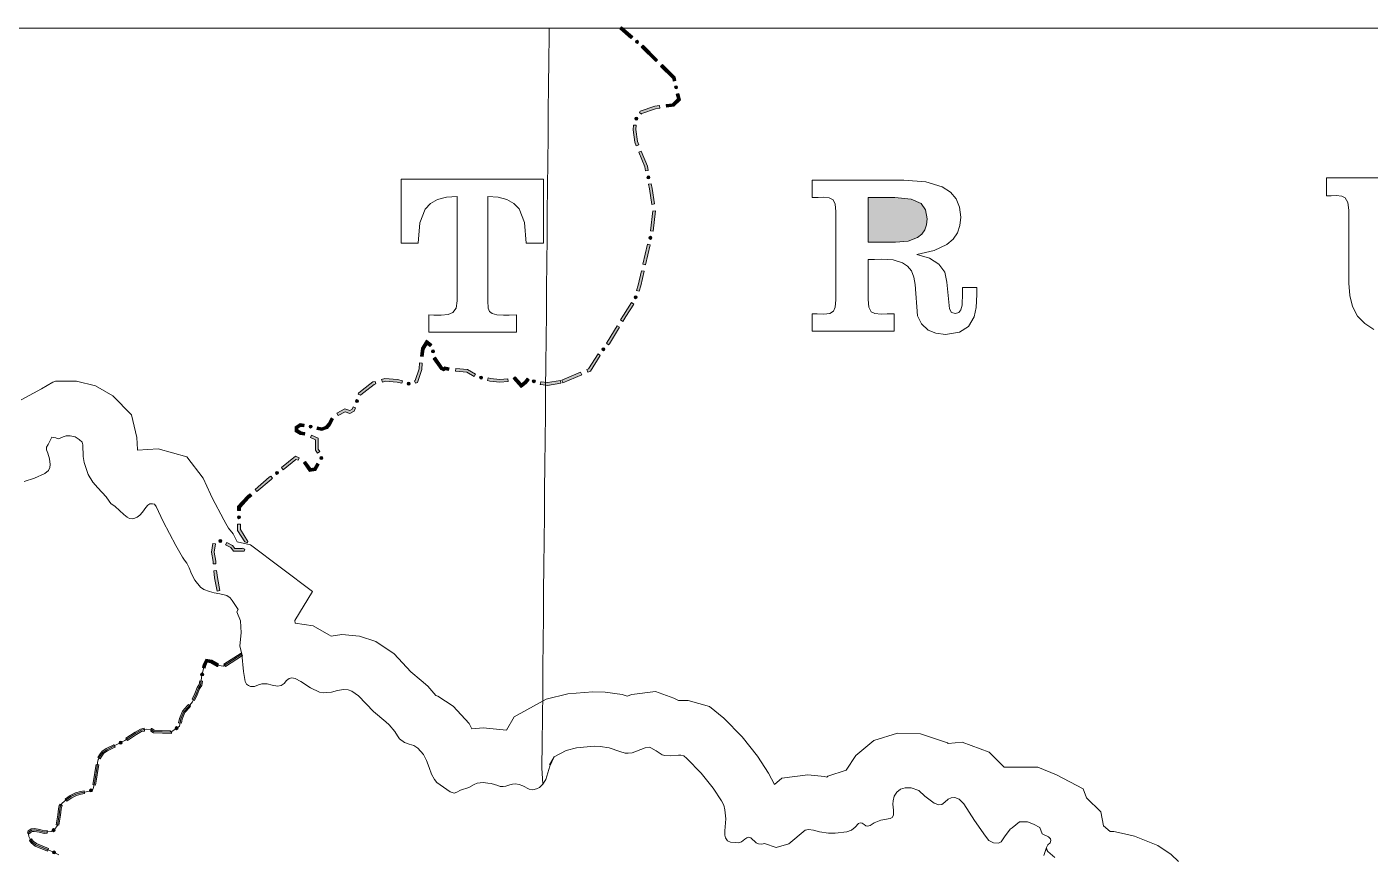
# Model space of a CAD drawing. Header units: metres. Extents: x -835890 to 1024355, y 79891 to 2211954.
# Drawn here: x -281451 to -84270, y 2090488 to 2211954 of the extents above; entities that cross this region are included whole.
import ezdxf

# ---------------------------------------------------------------- set-up
doc = ezdxf.new("R2010")
doc.units = ezdxf.units.M
doc.header["$LTSCALE"] = 2200
for name, color, linetype, lineweight in [('10', 7, 'Continuous', 13), ('12', 7, 'Continuous', 13), ('18', 7, 'Continuous', 13), ('20', 7, 'Continuous', 13), ('35', 7, 'Continuous', 13), ('36', 7, 'Continuous', 13), ('37', 7, 'Continuous', 13)]:
    doc.layers.add(name, color=color, linetype=linetype, lineweight=lineweight)

msp = doc.modelspace()

# ---------------------------------------------------------------- hatches: boundary and pattern name
at = {"layer": '20'}
msp.add_hatch(color=256, dxfattribs=at).paths.add_polyline_path([(-157947, 2180331), (-157947, 2186892), (-154038, 2186892), (-151644, 2186675), (-150163, 2186034), (-149521, 2185098), (-149304, 2183779), (-149395, 2182888), (-149656, 2182131), (-150091, 2181503), (-150702, 2181016), (-152084, 2180498), (-153956, 2180331)])
at = {"layer": '37'}
for points in [[(-192772, 2210252), (-194423, 2211649), (-194164, 2211954), (-192514, 2210558)], [(-192052, 2209905, 1), (-191708, 2209614, 1)], [(-189140, 2206847), (-191261, 2208968), (-190978, 2209251), (-188857, 2207130)], [(-186565, 2204004), (-186645, 2204352), (-188433, 2206140), (-188150, 2206423), (-186281, 2204554), (-186175, 2204094)], [(-186196, 2203294, 1), (-186094, 2202856, 1)], [(-187608, 2200539), (-186677, 2200666), (-185960, 2201384), (-186115, 2202055), (-185725, 2202145), (-185520, 2201258), (-186490, 2200288), (-187554, 2200143)], [(-191856, 2198655, 1), (-192132, 2198300, 1)], [(-191538, 2199389), (-191404, 2199562), (-189281, 2200311), (-188599, 2200404), (-188545, 2200008), (-189187, 2199920), (-191160, 2199224), (-191222, 2199144)], [(-192000, 2194505), (-192200, 2195005), (-192447, 2196858), (-192390, 2197541), (-191991, 2197508), (-192045, 2196868), (-191810, 2195107), (-191629, 2194654)], [(-190620, 2190793), (-190751, 2191383), (-191629, 2193577), (-191257, 2193726), (-190367, 2191501), (-190229, 2190880)], [(-190256, 2190080, 1), (-190159, 2189640, 1)], [(-189699, 2185896), (-190033, 2188153), (-190186, 2188840), (-189795, 2188927), (-189639, 2188225), (-189303, 2185955)], [(-189910, 2181982), (-189556, 2184934), (-189552, 2184907), (-189156, 2184966), (-189153, 2184939), (-189513, 2181934)], [(-189880, 2181201, 1), (-189980, 2180763, 1)], [(-191011, 2177126), (-190347, 2180051), (-189957, 2179963), (-190621, 2177037)], [(-191970, 2173266), (-191716, 2174027), (-191233, 2176151), (-190843, 2176062), (-191330, 2173919), (-191590, 2173139)], [(-194287, 2168919), (-193861, 2169621), (-192696, 2171466), (-192358, 2171253), (-193521, 2169411), (-193945, 2168711)], [(-192025, 2172467, 1), (-192167, 2172040, 1)], [(-196364, 2165530), (-196266, 2165654), (-194805, 2168063), (-194463, 2167856), (-195936, 2165426), (-196049, 2165282)], [(-223683, 2163620), (-223520, 2164767), (-222772, 2165964), (-222028, 2165326), (-222288, 2165023), (-222679, 2165358), (-223136, 2164627), (-223287, 2163563)], [(-221810, 2164079, 1), (-221848, 2164528, 1)], [(-221491, 2163457), (-220423, 2161962), (-220316, 2161909), (-220106, 2162014), (-219475, 2161908), (-219541, 2161514), (-220043, 2161598), (-220316, 2161462), (-220691, 2161649), (-221816, 2163225)], [(-199243, 2161624), (-199007, 2161724), (-197609, 2163939), (-197271, 2163725), (-198736, 2161405), (-199087, 2161256)], [(-196685, 2164797, 1), (-196963, 2164443, 1)], [(-224527, 2160003), (-224451, 2160032), (-223886, 2161726), (-223805, 2162617), (-223407, 2162581), (-223492, 2161644), (-224132, 2159724), (-224387, 2159629)], [(-218495, 2161804), (-216759, 2161639), (-215598, 2160962), (-215800, 2160616), (-216885, 2161249), (-218533, 2161406)], [(-202925, 2160062), (-200164, 2161234), (-200007, 2160866), (-202769, 2159694)], [(-232838, 2158013), (-232772, 2158195), (-232243, 2158592), (-230648, 2159819), (-230334, 2159908), (-230224, 2159524), (-230464, 2159455), (-232001, 2158273), (-232436, 2157947), (-232462, 2157877)], [(-229373, 2160183), (-228891, 2160321), (-227029, 2160197), (-226313, 2160006), (-226416, 2159619), (-227095, 2159800), (-228848, 2159917), (-229263, 2159799)], [(-225181, 2159497, 1), (-225615, 2159613, 1)], [(-214550, 2160394, 1), (-214987, 2160504, 1)], [(-213750, 2160400), (-213416, 2160317), (-212003, 2160199), (-210835, 2160297), (-210802, 2159898), (-212003, 2159798), (-213482, 2159921), (-213847, 2160012)], [(-209783, 2160588), (-208848, 2159550), (-208411, 2159900), (-208023, 2160385), (-207710, 2160135), (-208126, 2159615), (-208893, 2159002), (-210080, 2160320)], [(-206834, 2159816, 1), (-207225, 2160039, 1)], [(-206021, 2159854), (-205943, 2159834), (-205020, 2159719), (-203139, 2160032), (-203073, 2159638), (-205012, 2159315), (-206016, 2159440), (-206118, 2159466)], [(-232915, 2157217, 1), (-233068, 2156794, 1)], [(-235946, 2155222), (-234794, 2155880), (-234065, 2155636), (-233721, 2155808), (-233563, 2156165), (-233197, 2156003), (-233414, 2155515), (-234034, 2155205), (-234751, 2155443), (-235747, 2154874)], [(-240708, 2151991), (-241348, 2152097), (-242080, 2152536), (-242080, 2153245), (-241319, 2153702), (-240751, 2153614), (-240812, 2153219), (-241237, 2153284), (-241680, 2153018), (-241680, 2152763), (-241208, 2152479), (-240642, 2152385)], [(-239571, 2153230, 1), (-240016, 2153299, 1)], [(-238773, 2153241), (-238155, 2153098), (-237545, 2153302), (-237230, 2153723), (-236777, 2154538), (-236427, 2154343), (-236893, 2153504), (-237300, 2152962), (-238136, 2152683), (-238863, 2152851)], [(-238770, 2149371), (-239068, 2149818), (-239068, 2150722), (-239068, 2151313), (-239827, 2151638), (-239669, 2152006), (-238668, 2151577), (-238668, 2150722), (-238668, 2149939), (-238437, 2149593)], [(-244088, 2147248), (-242035, 2148903), (-241481, 2148681), (-241629, 2148310), (-241966, 2148445), (-243837, 2146937)], [(-240527, 2148159), (-239788, 2147119), (-239282, 2147204), (-238900, 2147874), (-238553, 2147676), (-239029, 2146840), (-239969, 2146684), (-240853, 2147927)], [(-238120, 2148839, 1), (-238343, 2148448, 1)], [(-247937, 2144049), (-245863, 2145816), (-245645, 2145992), (-245393, 2145681), (-245608, 2145508), (-247678, 2143745)], [(-244565, 2146606, 1), (-244916, 2146323, 1)], [(-250513, 2140958), (-250513, 2141524), (-249127, 2143036), (-248698, 2143401), (-248439, 2143096), (-248849, 2142747), (-250113, 2141368), (-250113, 2140958)], [(-250313, 2140183, 1), (-250313, 2139733, 1)], [(-249456, 2136358), (-249453, 2136364), (-250513, 2138014), (-250513, 2138958), (-250113, 2138958), (-250113, 2138131), (-249005, 2136407), (-249084, 2136210)], [(-254088, 2133094), (-254126, 2133467), (-254372, 2134820), (-254138, 2136106), (-253744, 2136034), (-253965, 2134820), (-253729, 2133522), (-253690, 2133134)], [(-252852, 2136548, 1), (-253273, 2136390, 1)], [(-252082, 2136259), (-251264, 2135818), (-250936, 2135381), (-249846, 2135381), (-249827, 2135430), (-249455, 2135281), (-249576, 2134981), (-251136, 2134981), (-251531, 2135508), (-252271, 2135906)], [(-253522, 2129121), (-253885, 2131057), (-253989, 2132099), (-253591, 2132139), (-253488, 2131114), (-253129, 2129194)], [(-249784, 2119663), (-252313, 2118049), (-252528, 2118387), (-250000, 2120001)], [(-253402, 2118019), (-253524, 2118045), (-254438, 2118587), (-254960, 2118679), (-255179, 2118208), (-255278, 2117809), (-255666, 2117905), (-255557, 2118342), (-255193, 2119126), (-254297, 2118968), (-253377, 2118422), (-253320, 2118410)], [(-255675, 2115870), (-255770, 2115235), (-256087, 2114746), (-256436, 2113893), (-256832, 2113069), (-257192, 2113242), (-256801, 2114056), (-256443, 2114931), (-256153, 2115380), (-256071, 2115929)], [(-255768, 2116668, 1), (-255660, 2117105, 1)], [(-257423, 2112212), (-257592, 2112007), (-258240, 2111276), (-258677, 2110282), (-258775, 2109722), (-259169, 2109791), (-259062, 2110399), (-258581, 2111494), (-257896, 2112267), (-257732, 2112466)], [(-264165, 2108568), (-264615, 2108478), (-265354, 2108056), (-266703, 2107171), (-266922, 2107506), (-265563, 2108397), (-264757, 2108858), (-264244, 2108960)], [(-260180, 2108244), (-260248, 2108196), (-262872, 2108305), (-263266, 2108558), (-263241, 2108555), (-263192, 2108952), (-263126, 2108943), (-262747, 2108700), (-260367, 2108601), (-260410, 2108571)], [(-259660, 2108853, 1), (-259292, 2109111, 1)], [(-268485, 2106220), (-268526, 2106198), (-269592, 2105652), (-270134, 2105290), (-270464, 2104858), (-270684, 2104472), (-271032, 2104671), (-270798, 2105079), (-270411, 2105586), (-269795, 2105997), (-268709, 2106554), (-268667, 2106576)], [(-267887, 2106752, 1), (-267486, 2106957, 1)], [(-270904, 2103594), (-270930, 2103341), (-271290, 2101179), (-271397, 2100617), (-271790, 2100692), (-271684, 2101249), (-271326, 2103394), (-271302, 2103633)], [(-272243, 2099724, 1), (-271855, 2099953, 1)], [(-272975, 2099381), (-273502, 2099306), (-274188, 2099121), (-274873, 2098778), (-275545, 2098294), (-275588, 2098259), (-275840, 2098570), (-275788, 2098612), (-275081, 2099122), (-274331, 2099497), (-273582, 2099698), (-273032, 2099777)], [(-276254, 2097610), (-276332, 2097493), (-276407, 2097070), (-276517, 2096217), (-276735, 2094753), (-277131, 2094812), (-276913, 2096272), (-276802, 2097130), (-276711, 2097645), (-276587, 2097832)], [(-278460, 2093554), (-278898, 2093531), (-279639, 2093702), (-280355, 2093834), (-280688, 2093812), (-280947, 2093633), (-281003, 2093464), (-281382, 2093591), (-281284, 2093886), (-280825, 2094204), (-280331, 2094237), (-279557, 2094093), (-278863, 2093933), (-278481, 2093953)], [(-277721, 2093896, 1), (-277333, 2094125, 1)], [(-280757, 2092720), (-280530, 2092411), (-280022, 2092030), (-278293, 2091314), (-278446, 2090945), (-280222, 2091680), (-280818, 2092127), (-281079, 2092484)], [(-277248, 2090637, 1), (-277653, 2090833, 1)]]:
    msp.add_hatch(color=256, dxfattribs=at).paths.add_polyline_path(points)

# ---------------------------------------------------------------- linework, layer by layer
at = {"layer": '10'}
for points in [[(-281823, 2145198), (-280351, 2145669), (-278820, 2146353), (-278254, 2146824), (-278066, 2147249), (-278042, 2147696), (-278113, 2148545), (-278372, 2149346), (-278561, 2149865), (-278561, 2150266), (-278302, 2150619), (-277807, 2151718), (-277193, 2151630), (-276842, 2151484), (-276666, 2151513), (-276139, 2151747), (-275700, 2151922), (-275115, 2151922), (-274384, 2151747), (-273754, 2151382), (-273345, 2150972), (-273257, 2150592), (-273199, 2148867), (-273023, 2147990), (-272438, 2146207), (-271779, 2145111), (-271048, 2144263), (-269819, 2142947), (-269351, 2142304), (-269137, 2141953), (-268467, 2141544), (-267218, 2140342), (-266723, 2139941), (-266370, 2139776), (-265993, 2139729), (-265593, 2139800), (-265239, 2139965), (-264862, 2140271), (-264485, 2140719), (-263991, 2141402), (-263708, 2141732), (-263378, 2141921), (-263025, 2141945), (-262695, 2141850), (-262460, 2141544), (-261788, 2140082)], [(-261788, 2140082), (-261458, 2139328), (-259586, 2135792), (-259209, 2135109), (-258620, 2134095), (-258314, 2133647), (-257984, 2133223), (-257630, 2132516), (-257289, 2131667), (-256794, 2130724), (-255946, 2129663), (-255475, 2129357), (-254650, 2129027), (-253944, 2128862), (-253119, 2128697), (-252083, 2128461), (-251612, 2128107), (-251294, 2127730), (-250446, 2126410), (-250653, 2126064), (-250100, 2124722), (-250003, 2122973), (-250171, 2121086), (-249892, 2119832), (-252659, 2118066), (-253451, 2118234), (-254368, 2118777), (-255076, 2118903), (-255368, 2118275), (-255743, 2116770), (-255962, 2115307), (-256265, 2114839), (-256619, 2113974), (-257160, 2112847), (-257744, 2112137), (-258411, 2111385), (-258869, 2110341), (-259057, 2109276), (-260308, 2108399), (-262810, 2108502), (-263196, 2108751), (-263858, 2108833), (-264686, 2108668), (-265458, 2108226), (-267059, 2107177), (-268617, 2106376), (-269693, 2105824), (-270273, 2105438), (-270631, 2104968), (-270962, 2104389), (-271073, 2103919), (-271128, 2103367), (-271487, 2101214), (-271666, 2100275), (-271776, 2099999), (-272245, 2099723), (-272770, 2099612), (-273542, 2099502), (-274259, 2099309), (-274977, 2098950), (-275666, 2098453), (-276246, 2097984), (-276522, 2097569), (-276604, 2097100), (-276715, 2096244), (-276949, 2094671), (-277391, 2094091), (-277860, 2093815), (-278356, 2093760), (-278881, 2093732), (-279598, 2093898), (-280343, 2094036), (-280757, 2094008), (-281115, 2093760), (-281226, 2093428), (-281170, 2093069), (-280977, 2092683), (-280674, 2092269), (-280122, 2091855), (-277653, 2090833), (-276742, 2090391)]]:
    msp.add_lwpolyline(points, dxfattribs=at)
at = {"layer": '12'}
for points in [[(-255962, 2115307), (-255743, 2116770), (-255368, 2118275), (-255076, 2118903), (-254368, 2118777), (-253451, 2118234), (-252659, 2118066), (-249892, 2119832), (-249669, 2117310), (-249410, 2115849), (-249221, 2115425), (-248939, 2115236), (-248633, 2115095), (-248044, 2115118), (-247455, 2115330), (-246960, 2115495), (-246607, 2115495), (-246160, 2115472), (-245429, 2115283), (-244652, 2115142), (-244099, 2115260), (-243698, 2115542), (-243345, 2115967), (-242945, 2116273), (-242544, 2116367), (-242073, 2116297), (-241249, 2115825), (-239836, 2114930), (-238505, 2114270), (-237940, 2114176), (-237516, 2114199), (-236739, 2114293), (-235844, 2114529), (-234972, 2114670), (-234289, 2114600), (-233771, 2114435), (-232770, 2113751), (-230580, 2111442), (-228778, 2109910), (-228284, 2109485), (-227459, 2108519), (-227059, 2107859), (-226729, 2107411), (-225999, 2106869), (-225316, 2106657), (-224633, 2106422), (-224080, 2106064), (-223208, 2105098), (-222784, 2104251), (-222384, 2103214), (-222031, 2102225), (-221607, 2101471), (-221277, 2101000), (-219314, 2099657), (-218717, 2099458), (-218319, 2099591), (-217812, 2099904), (-216556, 2100293), (-215802, 2100717), (-215355, 2100906), (-214472, 2100996), (-213789, 2100925), (-213318, 2100855), (-212329, 2100548), (-211952, 2100407), (-211552, 2100407), (-211151, 2100478), (-210563, 2100643), (-210162, 2100784), (-209739, 2100807), (-209197, 2100713), (-208632, 2100525), (-207714, 2100007), (-207172, 2099913), (-206630, 2100054), (-206183, 2100289), (-205724, 2100786), (-205276, 2101447), (-204672, 2103419), (-204516, 2103927), (-204150, 2104579), (-204052, 2104753), (-202302, 2105729), (-200753, 2106099), (-198169, 2106329), (-197287, 2106296), (-195973, 2106113), (-194384, 2105556), (-193618, 2105323), (-193186, 2105290), (-192587, 2105373), (-190674, 2106121), (-190066, 2106196), (-189833, 2106113), (-189051, 2105664), (-188186, 2105082), (-187804, 2104949), (-186938, 2104899), (-185790, 2105032), (-185433, 2105040), (-185033, 2104924)], [(-276742, 2090391), (-277653, 2090833), (-280122, 2091855), (-280674, 2092269), (-280977, 2092683), (-281170, 2093069), (-281226, 2093428), (-281115, 2093760), (-280757, 2094008), (-280343, 2094036), (-279598, 2093898), (-278881, 2093732), (-278356, 2093760), (-277860, 2093815), (-277391, 2094091), (-276949, 2094671), (-276715, 2096244), (-276604, 2097100), (-276522, 2097569), (-276246, 2097984), (-275666, 2098453), (-274977, 2098950), (-274259, 2099309), (-273542, 2099502), (-272770, 2099612), (-272245, 2099723), (-271776, 2099999), (-271666, 2100275), (-271487, 2101214), (-271128, 2103367), (-271073, 2103919), (-270962, 2104389), (-270631, 2104968), (-270273, 2105438), (-269693, 2105824), (-268617, 2106376), (-267059, 2107177), (-265458, 2108226), (-264686, 2108668), (-263858, 2108833), (-263196, 2108751), (-262810, 2108502), (-260308, 2108399), (-259057, 2109276), (-258869, 2110341), (-258411, 2111385), (-257744, 2112137), (-257160, 2112847), (-256619, 2113974), (-256265, 2114839), (-255962, 2115307)], [(-185033, 2104924), (-184568, 2104541), (-182455, 2102396), (-180699, 2100192), (-179493, 2098304), (-179160, 2097688), (-178986, 2096998), (-178853, 2095667), (-178994, 2093929), (-178994, 2093297), (-178886, 2092873), (-178603, 2092457), (-178171, 2092241), (-177472, 2092174), (-176956, 2092158), (-176557, 2092274), (-176058, 2092690), (-175758, 2092890), (-175475, 2092973), (-175159, 2092873), (-174377, 2092125), (-174069, 2091983), (-173570, 2091967), (-173154, 2092066), (-171439, 2091441), (-169592, 2091990), (-167223, 2094021), (-166724, 2094087), (-165959, 2094004), (-165110, 2093755), (-163788, 2093563), (-162806, 2093580), (-161076, 2093763), (-160402, 2094021), (-159853, 2094470), (-159370, 2095002), (-159121, 2095085), (-158821, 2095019), (-158555, 2094819), (-158289, 2094636), (-158056, 2094603), (-157657, 2094703), (-157091, 2095069), (-156084, 2095460), (-154720, 2095709), (-154421, 2095859), (-154254, 2096191), (-154238, 2096940), (-154321, 2097821), (-154279, 2098295), (-154129, 2098977), (-153730, 2099576), (-153214, 2100009), (-152541, 2100217), (-151659, 2100200), (-150511, 2099817), (-149646, 2099002), (-148248, 2097971), (-147591, 2097730), (-147158, 2097780), (-146709, 2098129), (-146227, 2098545), (-145777, 2098745), (-145212, 2098794), (-144613, 2098578), (-143914, 2097863), (-142342, 2095410), (-140736, 2093106), (-140246, 2092515), (-139547, 2092133), (-138815, 2092083), (-138415, 2092299), (-137966, 2093014), (-137101, 2094162), (-136818, 2094328), (-135762, 2095236), (-134586, 2095236), (-133681, 2094873), (-132773, 2094389), (-132418, 2093488), (-131494, 2093031), (-131195, 2092732), (-131145, 2092482), (-131228, 2092149), (-131561, 2091850), (-131760, 2091484), (-132188, 2090270)]]:
    msp.add_lwpolyline(points, dxfattribs=at)
at = {"layer": '18'}
for points in [[(-409649, 2211776), (-276118, 2211776), (-204793, 2211776), (-204802, 2210779), (-204803, 2210700), (-204839, 2206987), (-204875, 2203274), (-204911, 2199561), (-204946, 2195849), (-204982, 2192137), (-205018, 2188425), (-205054, 2184714), (-205089, 2181003), (-205125, 2177292), (-205161, 2173582), (-205197, 2169871), (-205232, 2166162), (-205268, 2162452), (-205304, 2158743), (-205340, 2155034), (-205375, 2151325), (-205411, 2147617), (-205447, 2143909), (-205482, 2140201), (-205518, 2136493), (-205554, 2132786), (-205590, 2129079), (-205625, 2125373), (-205661, 2121667), (-205697, 2117961), (-205732, 2114255), (-205768, 2110549), (-205804, 2106844), (-205839, 2103139), (-205724, 2100786), (-206183, 2100289), (-206630, 2100054), (-207172, 2099913), (-207714, 2100007), (-208632, 2100525), (-209197, 2100713), (-209739, 2100807), (-210162, 2100784), (-210563, 2100643), (-211151, 2100478), (-211552, 2100407), (-211952, 2100407), (-212329, 2100548), (-213318, 2100855), (-213789, 2100925), (-214472, 2100996), (-215355, 2100906), (-215802, 2100717), (-216556, 2100293), (-217812, 2099904), (-218319, 2099591), (-218717, 2099458), (-219314, 2099657), (-221277, 2101000), (-221607, 2101471), (-222031, 2102225), (-222384, 2103214), (-222784, 2104251), (-223208, 2105098), (-224080, 2106064), (-224633, 2106422), (-225316, 2106657), (-225999, 2106869), (-226729, 2107411), (-227059, 2107859), (-227459, 2108519), (-228284, 2109485), (-228778, 2109910), (-230580, 2111442), (-232770, 2113751), (-233771, 2114435), (-234289, 2114600), (-234972, 2114670)], [(-171439, 2091441), (-173154, 2092066), (-173570, 2091967), (-174069, 2091983), (-174377, 2092125), (-175159, 2092873), (-175475, 2092973), (-175758, 2092890), (-176058, 2092690), (-176557, 2092274), (-176956, 2092158), (-177472, 2092174), (-178171, 2092241), (-178603, 2092457), (-178886, 2092873), (-178994, 2093297), (-178994, 2093929), (-178853, 2095667), (-178986, 2096998), (-179160, 2097688), (-179493, 2098304), (-180699, 2100192), (-182455, 2102396), (-184568, 2104541), (-185033, 2104924), (-185433, 2105040), (-185790, 2105032), (-186938, 2104899), (-187804, 2104949), (-188186, 2105082), (-189051, 2105664), (-189833, 2106113), (-190066, 2106196), (-190674, 2106121), (-192587, 2105373), (-193186, 2105290), (-193618, 2105323), (-194384, 2105556), (-195973, 2106113), (-197287, 2106296), (-198169, 2106329), (-200753, 2106099), (-202302, 2105729), (-204052, 2104753), (-204150, 2104579), (-204516, 2103927), (-204672, 2103419), (-205276, 2101447), (-205724, 2100786), (-205839, 2103139), (-205804, 2106844), (-205768, 2110549), (-205732, 2114255), (-205697, 2117961), (-205661, 2121667), (-205625, 2125373), (-205590, 2129079), (-205554, 2132786), (-205518, 2136493), (-205482, 2140201), (-205447, 2143909), (-205411, 2147617), (-205375, 2151325), (-205340, 2155034), (-205304, 2158743), (-205268, 2162452), (-205232, 2166162), (-205197, 2169871), (-205161, 2173582), (-205125, 2177292), (-205089, 2181003), (-205054, 2184714), (-205018, 2188425), (-204982, 2192137), (-204946, 2195849), (-204911, 2199561), (-204875, 2203274), (-204839, 2206987), (-204803, 2210700), (-204802, 2210779), (-204793, 2211776), (0, 2211776)], [(-234972, 2114670), (-235844, 2114529), (-236739, 2114293), (-237516, 2114199), (-237940, 2114176), (-238505, 2114270), (-239836, 2114930), (-241249, 2115825), (-242073, 2116297), (-242544, 2116367), (-242945, 2116273), (-243345, 2115967), (-243698, 2115542), (-244099, 2115260), (-244652, 2115142), (-245429, 2115283), (-246160, 2115472), (-246607, 2115495), (-246960, 2115495), (-247455, 2115330), (-248044, 2115118), (-248633, 2115095), (-248939, 2115236), (-249221, 2115425), (-249410, 2115849), (-249669, 2117310), (-249892, 2119832), (-250171, 2121086), (-250003, 2122973), (-250100, 2124722), (-250653, 2126064), (-250446, 2126410), (-251294, 2127730), (-251612, 2128107), (-252083, 2128461), (-253119, 2128697), (-253944, 2128862), (-254650, 2129027), (-255475, 2129357), (-255946, 2129663), (-256794, 2130724), (-257289, 2131667), (-257630, 2132516), (-257984, 2133223), (-258314, 2133647), (-258620, 2134095), (-259209, 2135109), (-259586, 2135792), (-261458, 2139328), (-261788, 2140082), (-262460, 2141544), (-262695, 2141850), (-263025, 2141945), (-263378, 2141921), (-263708, 2141732), (-263991, 2141402), (-264485, 2140719), (-264862, 2140271), (-265239, 2139965), (-265593, 2139800), (-265993, 2139729), (-266370, 2139776), (-266723, 2139941), (-267218, 2140342), (-268467, 2141544), (-269137, 2141953), (-269351, 2142304), (-269819, 2142947), (-271048, 2144263), (-271779, 2145111), (-272438, 2146207), (-273023, 2147990), (-273199, 2148867), (-273257, 2150592), (-273345, 2150972), (-273754, 2151382), (-274384, 2151747), (-275115, 2151922), (-275700, 2151922), (-276139, 2151747), (-276666, 2151513), (-276842, 2151484), (-277193, 2151630), (-277807, 2151718), (-278302, 2150619), (-278561, 2150266), (-278561, 2149865), (-278372, 2149346), (-278113, 2148545), (-278042, 2147696), (-278066, 2147249), (-278254, 2146824), (-278820, 2146353), (-280351, 2145669), (-281823, 2145198)], [(-132188, 2090270), (-131760, 2091484), (-131561, 2091850), (-131228, 2092149), (-131145, 2092482), (-131195, 2092732), (-131494, 2093031), (-132418, 2093488), (-132773, 2094389), (-133681, 2094873), (-134586, 2095236), (-135762, 2095236), (-136818, 2094328), (-137101, 2094162), (-137966, 2093014), (-138415, 2092299), (-138815, 2092083), (-139547, 2092133), (-140246, 2092515), (-140736, 2093106), (-142342, 2095410), (-143914, 2097863), (-144613, 2098578), (-145212, 2098794), (-145777, 2098745), (-146227, 2098545), (-146709, 2098129), (-147158, 2097780), (-147591, 2097730), (-148248, 2097971), (-149646, 2099002), (-150511, 2099817), (-151659, 2100200), (-152541, 2100217), (-153214, 2100009), (-153730, 2099576), (-154129, 2098977), (-154279, 2098295), (-154321, 2097821), (-154238, 2096940), (-154254, 2096191), (-154421, 2095859), (-154720, 2095709), (-156084, 2095460), (-157091, 2095069), (-157657, 2094703), (-158056, 2094603), (-158289, 2094636), (-158555, 2094819), (-158821, 2095019), (-159121, 2095085), (-159370, 2095002), (-159853, 2094470), (-160402, 2094021), (-161076, 2093763), (-162806, 2093580), (-163788, 2093563), (-165110, 2093755), (-165959, 2094004), (-166724, 2094087), (-167223, 2094021), (-169592, 2091990), (-171439, 2091441)]]:
    msp.add_lwpolyline(points, dxfattribs=at)
at = {"layer": '20'}
for points in [[(-218276, 2187061), (-218276, 2171740), (-218435, 2170670), (-218917, 2170004), (-219608, 2169709), (-220626, 2169613), (-221730, 2169638), (-222459, 2169676), (-222459, 2167133), (-209561, 2167133), (-209561, 2169676), (-210657, 2169638), (-211477, 2169613), (-212451, 2169676), (-213128, 2169849), (-213533, 2170172), (-213726, 2170675), (-213808, 2171740), (-213808, 2187061), (-212264, 2186945), (-210971, 2186599), (-209944, 2186023), (-209176, 2185228), (-208400, 2183210), (-208138, 2180185), (-205600, 2180185), (-205600, 2189599), (-226519, 2189599), (-226519, 2180185), (-224017, 2180185), (-223759, 2183191), (-222977, 2185203), (-222209, 2186009), (-221166, 2186593), (-219858, 2186940)], [(-157947, 2171900), (-157947, 2177787), (-157025, 2177787), (-156031, 2177826), (-154308, 2177735), (-152904, 2177325), (-152169, 2176827), (-151611, 2176127), (-151244, 2175216), (-151055, 2174115), (-150727, 2169541), (-150130, 2168330), (-149150, 2167438), (-148002, 2166962), (-146620, 2166802), (-144561, 2167146), (-143218, 2167977), (-142384, 2169381), (-142095, 2170766), (-141999, 2172662), (-141999, 2173672), (-144088, 2173672), (-144088, 2172871), (-144179, 2171110), (-144363, 2170430), (-144658, 2170014), (-145126, 2169868), (-145715, 2170033), (-146023, 2170534), (-146384, 2174468), (-146722, 2175954), (-147567, 2177132), (-148938, 2177999), (-150823, 2178550), (-148252, 2179133), (-146384, 2180011), (-145497, 2180774), (-144864, 2181701), (-144484, 2182786), (-144358, 2184035), (-144531, 2185483), (-145038, 2186705), (-145888, 2187699), (-147069, 2188470), (-149483, 2189185), (-152734, 2189430), (-166193, 2189430), (-166193, 2186892), (-165271, 2186917), (-164503, 2186950), (-163658, 2186854), (-163100, 2186573), (-162791, 2185937), (-162684, 2184856), (-162684, 2171872), (-162780, 2170810), (-163067, 2170188), (-163606, 2169879), (-164440, 2169777), (-165425, 2169802), (-166193, 2169841), (-166193, 2167297), (-154129, 2167297), (-154129, 2169841), (-155172, 2169802), (-156064, 2169777), (-156961, 2169868), (-157498, 2170135), (-157839, 2170796)], [(-157947, 2180331), (-157947, 2186892), (-154038, 2186892), (-151644, 2186675), (-150163, 2186034), (-149521, 2185098), (-149304, 2183779), (-149395, 2182888), (-149656, 2182131), (-150091, 2181503), (-150702, 2181016), (-152084, 2180498), (-153956, 2180331)]]:
    msp.add_lwpolyline(points, close=True, dxfattribs=at)
msp.add_lwpolyline([(-78881, 2189765), (-90689, 2189765), (-90689, 2187145), (-89979, 2187145), (-89274, 2187170), (-88435, 2187087), (-87915, 2186842), (-87543, 2186171), (-87416, 2185056), (-87416, 2174340), (-87273, 2172502), (-86852, 2170880), (-86139, 2169490), (-85052, 2168384), (-83736, 2167506)], dxfattribs=at)
at = {"layer": '35'}
for points in [[(-279313, 2158808), (-277617, 2159772), (-277240, 2159922), (-274169, 2159922), (-271379, 2159253), (-268836, 2157777), (-266067, 2155009), (-265288, 2151638), (-265229, 2149897), (-265203, 2149817)], [(-282270, 2157190), (-279313, 2158808)], [(-277807, 2151718), (-278302, 2150619), (-278561, 2150266), (-278561, 2149865), (-278372, 2149346), (-278113, 2148545), (-278042, 2147696), (-278066, 2147249), (-278254, 2146824), (-278820, 2146353), (-280351, 2145669), (-281823, 2145198)], [(-269137, 2141953), (-269351, 2142304), (-269819, 2142947), (-271048, 2144263), (-271779, 2145111), (-272438, 2146207), (-273023, 2147990), (-273199, 2148867), (-273257, 2150592), (-273345, 2150972), (-273754, 2151382), (-274384, 2151747), (-275115, 2151922), (-275700, 2151922), (-276139, 2151747), (-276666, 2151513), (-276842, 2151484), (-277193, 2151630), (-277807, 2151718)], [(-265203, 2149817), (-262166, 2150020), (-257960, 2148817), (-255567, 2145704), (-254488, 2143355), (-254248, 2142807), (-252547, 2139596), (-252246, 2139050), (-251850, 2138368), (-251847, 2138364), (-251181, 2137507), (-250591, 2136326), (-248645, 2135883), (-239540, 2129050), (-242092, 2124789), (-242069, 2124386)], [(-249892, 2119832), (-250171, 2121086), (-250003, 2122973), (-250100, 2124722), (-250653, 2126064), (-250446, 2126410), (-251294, 2127730), (-251612, 2128107), (-252083, 2128461), (-253119, 2128697), (-253944, 2128862), (-254650, 2129027), (-255475, 2129357), (-255946, 2129663), (-256794, 2130724), (-257289, 2131667), (-257630, 2132516), (-257984, 2133223), (-258314, 2133647), (-258620, 2134095), (-259209, 2135109), (-259586, 2135792), (-261458, 2139328), (-261788, 2140082), (-262460, 2141544), (-262695, 2141850), (-263025, 2141945), (-263378, 2141921), (-263708, 2141732), (-263991, 2141402), (-264485, 2140719), (-264862, 2140271), (-265239, 2139965), (-265593, 2139800), (-265993, 2139729), (-266370, 2139776), (-266723, 2139941), (-267218, 2140342), (-268467, 2141544), (-269137, 2141953)], [(-242069, 2124386), (-239403, 2123985), (-237120, 2122680), (-236802, 2122478), (-235205, 2122737), (-232647, 2122472), (-230228, 2121702), (-227553, 2119876), (-225071, 2117258), (-223583, 2115993), (-222602, 2115152), (-221431, 2113780), (-221106, 2113668), (-218849, 2112209), (-216540, 2109650), (-216148, 2108866), (-214466, 2109038), (-211021, 2108682)], [(-204672, 2103419), (-205276, 2101447), (-205724, 2100786), (-206183, 2100289), (-206630, 2100054), (-207172, 2099913), (-207714, 2100007), (-208632, 2100525), (-209197, 2100713), (-209739, 2100807), (-210162, 2100784), (-210563, 2100643), (-211151, 2100478), (-211552, 2100407), (-211952, 2100407), (-212329, 2100548), (-213318, 2100855), (-213789, 2100925), (-214472, 2100996), (-215355, 2100906), (-215802, 2100717), (-216556, 2100293), (-217812, 2099904), (-218319, 2099591), (-218717, 2099458), (-219314, 2099657), (-221277, 2101000), (-221607, 2101471), (-222031, 2102225), (-222384, 2103214), (-222784, 2104251), (-223208, 2105098), (-224080, 2106064), (-224633, 2106422), (-225316, 2106657), (-225999, 2106869), (-226729, 2107411), (-227059, 2107859), (-227459, 2108519), (-228284, 2109485), (-228778, 2109910), (-230580, 2111442), (-232770, 2113751), (-233771, 2114435), (-234289, 2114600), (-234972, 2114670), (-235844, 2114529), (-236739, 2114293), (-237516, 2114199), (-237940, 2114176), (-238505, 2114270), (-239836, 2114930), (-241249, 2115825), (-242073, 2116297), (-242544, 2116367), (-242945, 2116273), (-243345, 2115967), (-243698, 2115542), (-244099, 2115260), (-244652, 2115142), (-245429, 2115283), (-246160, 2115472), (-246607, 2115495), (-246960, 2115495), (-247455, 2115330), (-248044, 2115118), (-248633, 2115095), (-248939, 2115236), (-249221, 2115425), (-249410, 2115849), (-249669, 2117310), (-249892, 2119832)], [(-211021, 2108682), (-209922, 2110639), (-205235, 2113253), (-202045, 2114016), (-198374, 2114343), (-196583, 2114275), (-194079, 2113927), (-193342, 2113668), (-192651, 2113938), (-189162, 2114368), (-186470, 2113407), (-185820, 2113033), (-184381, 2113067), (-181222, 2112146), (-179164, 2110456), (-176459, 2107709), (-174182, 2104850), (-172595, 2102365), (-171704, 2100717), (-170630, 2101637), (-166822, 2102145), (-164386, 2101880), (-164028, 2101775), (-163889, 2101929), (-161174, 2102834), (-159750, 2104969), (-157117, 2107177), (-153673, 2108239), (-150288, 2108176), (-146309, 2106850), (-146191, 2106739), (-144156, 2106919), (-140172, 2105480), (-137979, 2103236)], [(-143914, 2097863), (-144613, 2098578), (-145212, 2098794), (-145777, 2098745), (-146227, 2098545), (-146709, 2098129), (-147158, 2097780), (-147591, 2097730), (-148248, 2097971), (-149646, 2099002), (-150511, 2099817), (-151659, 2100200), (-152541, 2100217), (-153214, 2100009), (-153730, 2099576), (-154129, 2098977), (-154279, 2098295), (-154321, 2097821), (-154238, 2096940), (-154254, 2096191), (-154421, 2095859), (-154720, 2095709), (-156084, 2095460), (-157091, 2095069), (-157657, 2094703), (-158056, 2094603), (-158289, 2094636), (-158555, 2094819), (-158821, 2095019), (-159121, 2095085), (-159370, 2095002), (-159853, 2094470), (-160402, 2094021), (-161076, 2093763), (-162806, 2093580), (-163788, 2093563), (-165110, 2093755), (-165959, 2094004), (-166724, 2094087), (-167223, 2094021), (-169592, 2091990), (-171439, 2091441), (-173154, 2092066), (-173570, 2091967), (-174069, 2091983), (-174377, 2092125), (-175159, 2092873), (-175475, 2092973), (-175758, 2092890), (-176058, 2092690), (-176557, 2092274), (-176956, 2092158), (-177472, 2092174), (-178171, 2092241), (-178603, 2092457), (-178886, 2092873), (-178994, 2093297), (-178994, 2093929), (-178853, 2095667), (-178986, 2096998), (-179160, 2097688), (-179493, 2098304), (-180699, 2100192), (-182455, 2102396), (-184568, 2104541), (-185033, 2104924), (-185433, 2105040), (-185790, 2105032), (-186938, 2104899), (-187804, 2104949), (-188186, 2105082), (-189051, 2105664), (-189833, 2106113), (-190066, 2106196), (-190674, 2106121), (-192587, 2105373), (-193186, 2105290), (-193618, 2105323), (-194384, 2105556), (-195973, 2106113), (-197287, 2106296), (-198169, 2106329), (-200753, 2106099), (-202302, 2105729), (-204052, 2104753), (-204672, 2103419)], [(-137979, 2103236), (-133043, 2103236), (-130304, 2102138), (-126411, 2100066), (-125887, 2098738), (-123825, 2096676), (-123421, 2094652), (-122407, 2093820)], [(-130554, 2089995), (-131586, 2090894), (-131736, 2091143), (-131760, 2091484), (-131561, 2091850), (-131228, 2092149), (-131145, 2092482), (-131195, 2092732), (-131494, 2093031), (-132418, 2093488), (-132773, 2094389), (-133681, 2094873), (-134586, 2095236), (-135762, 2095236), (-136818, 2094328), (-137101, 2094162), (-137966, 2093014), (-138415, 2092299), (-138815, 2092083), (-139547, 2092133), (-140246, 2092515), (-140736, 2093106), (-142342, 2095410), (-143914, 2097863)], [(-122407, 2093820), (-121882, 2093795), (-119902, 2093389), (-118847, 2093121), (-115440, 2091767), (-113474, 2090427), (-112420, 2089401)]]:
    msp.add_lwpolyline(points, dxfattribs=at)
at = {"layer": '36'}
for points in [[(-277807, 2151718), (-278302, 2150619), (-278561, 2150266), (-278561, 2149865), (-278372, 2149346), (-278113, 2148545), (-278042, 2147696), (-278066, 2147249), (-278254, 2146824), (-278820, 2146353), (-280351, 2145669), (-281823, 2145198)], [(-277807, 2151718), (-277193, 2151630), (-276842, 2151484), (-276666, 2151513), (-276139, 2151747), (-275700, 2151922), (-275115, 2151922), (-274384, 2151747), (-273754, 2151382), (-273345, 2150972), (-273257, 2150592), (-273199, 2148867), (-273023, 2147990), (-272438, 2146207), (-271779, 2145111), (-271048, 2144263), (-269819, 2142947), (-269351, 2142304), (-269137, 2141953)], [(-249892, 2119832), (-250171, 2121086), (-250003, 2122973), (-250100, 2124722), (-250653, 2126064), (-250446, 2126410), (-251294, 2127730), (-251612, 2128107), (-252083, 2128461), (-253119, 2128697), (-253944, 2128862), (-254650, 2129027), (-255475, 2129357), (-255946, 2129663), (-256794, 2130724), (-257289, 2131667), (-257630, 2132516), (-257984, 2133223), (-258314, 2133647), (-258620, 2134095), (-259209, 2135109), (-259586, 2135792), (-261458, 2139328), (-261788, 2140082), (-262460, 2141544), (-262695, 2141850), (-263025, 2141945), (-263378, 2141921), (-263708, 2141732), (-263991, 2141402), (-264485, 2140719), (-264862, 2140271), (-265239, 2139965), (-265593, 2139800), (-265993, 2139729), (-266370, 2139776), (-266723, 2139941), (-267218, 2140342), (-268467, 2141544), (-269137, 2141953)], [(-204672, 2103419), (-205276, 2101447), (-205724, 2100786), (-206183, 2100289), (-206630, 2100054), (-207172, 2099913), (-207714, 2100007), (-208632, 2100525), (-209197, 2100713), (-209739, 2100807), (-210162, 2100784), (-210563, 2100643), (-211151, 2100478), (-211552, 2100407), (-211952, 2100407), (-212329, 2100548), (-213318, 2100855), (-213789, 2100925), (-214472, 2100996), (-215355, 2100906), (-215802, 2100717), (-216556, 2100293), (-217812, 2099904), (-218319, 2099591), (-218717, 2099458), (-219314, 2099657), (-221277, 2101000), (-221607, 2101471), (-222031, 2102225), (-222384, 2103214), (-222784, 2104251), (-223208, 2105098), (-224080, 2106064), (-224633, 2106422), (-225316, 2106657), (-225999, 2106869), (-226729, 2107411), (-227059, 2107859), (-227459, 2108519), (-228284, 2109485), (-228778, 2109910), (-230580, 2111442), (-232770, 2113751), (-233771, 2114435), (-234289, 2114600), (-234972, 2114670), (-235844, 2114529), (-236739, 2114293), (-237516, 2114199), (-237940, 2114176), (-238505, 2114270), (-239836, 2114930), (-241249, 2115825), (-242073, 2116297), (-242544, 2116367), (-242945, 2116273), (-243345, 2115967), (-243698, 2115542), (-244099, 2115260), (-244652, 2115142), (-245429, 2115283), (-246160, 2115472), (-246607, 2115495), (-246960, 2115495), (-247455, 2115330), (-248044, 2115118), (-248633, 2115095), (-248939, 2115236), (-249221, 2115425), (-249410, 2115849), (-249669, 2117310), (-249892, 2119832)], [(-143914, 2097863), (-144613, 2098578), (-145212, 2098794), (-145777, 2098745), (-146227, 2098545), (-146709, 2098129), (-147158, 2097780), (-147591, 2097730), (-148248, 2097971), (-149646, 2099002), (-150511, 2099817), (-151659, 2100200), (-152541, 2100217), (-153214, 2100009), (-153730, 2099576), (-154129, 2098977), (-154279, 2098295), (-154321, 2097821), (-154238, 2096940), (-154254, 2096191), (-154421, 2095859), (-154720, 2095709), (-156084, 2095460), (-157091, 2095069), (-157657, 2094703), (-158056, 2094603), (-158289, 2094636), (-158555, 2094819), (-158821, 2095019), (-159121, 2095085), (-159370, 2095002), (-159853, 2094470), (-160402, 2094021), (-161076, 2093763), (-162806, 2093580), (-163788, 2093563), (-165110, 2093755), (-165959, 2094004), (-166724, 2094087), (-167223, 2094021), (-169592, 2091990), (-171439, 2091441), (-173154, 2092066), (-173570, 2091967), (-174069, 2091983), (-174377, 2092125), (-175159, 2092873), (-175475, 2092973), (-175758, 2092890), (-176058, 2092690), (-176557, 2092274), (-176956, 2092158), (-177472, 2092174), (-178171, 2092241), (-178603, 2092457), (-178886, 2092873), (-178994, 2093297), (-178994, 2093929), (-178853, 2095667), (-178986, 2096998), (-179160, 2097688), (-179493, 2098304), (-180699, 2100192), (-182455, 2102396), (-184568, 2104541), (-185033, 2104924), (-185433, 2105040), (-185790, 2105032), (-186938, 2104899), (-187804, 2104949), (-188186, 2105082), (-189051, 2105664), (-189833, 2106113), (-190066, 2106196), (-190674, 2106121), (-192587, 2105373), (-193186, 2105290), (-193618, 2105323), (-194384, 2105556), (-195973, 2106113), (-197287, 2106296), (-198169, 2106329), (-200753, 2106099), (-202302, 2105729), (-204052, 2104753), (-204711, 2103579)], [(-132188, 2090270), (-131760, 2091484), (-131561, 2091850), (-131228, 2092149), (-131145, 2092482), (-131195, 2092732), (-131494, 2093031), (-132418, 2093488), (-132773, 2094389), (-133681, 2094873), (-134586, 2095236), (-135762, 2095236), (-136818, 2094328), (-137101, 2094162), (-137966, 2093014), (-138415, 2092299), (-138815, 2092083), (-139547, 2092133), (-140246, 2092515), (-140736, 2093106), (-142342, 2095410), (-143914, 2097863)]]:
    msp.add_lwpolyline(points, dxfattribs=at)
at = {"layer": '37'}
for points in [[(-192772, 2210252), (-194423, 2211649), (-194164, 2211954), (-192514, 2210558)], [(-189140, 2206847), (-191261, 2208968), (-190978, 2209251), (-188857, 2207130)], [(-186565, 2204004), (-186645, 2204352), (-188433, 2206140), (-188150, 2206423), (-186281, 2204554), (-186175, 2204094)], [(-187608, 2200539), (-186677, 2200666), (-185960, 2201384), (-186115, 2202055), (-185725, 2202145), (-185520, 2201258), (-186490, 2200288), (-187554, 2200143)], [(-191538, 2199389), (-191404, 2199562), (-189281, 2200311), (-188599, 2200404), (-188545, 2200008), (-189187, 2199920), (-191160, 2199224), (-191222, 2199144)], [(-192000, 2194505), (-192200, 2195005), (-192447, 2196858), (-192390, 2197541), (-191991, 2197508), (-192045, 2196868), (-191810, 2195107), (-191629, 2194654)], [(-190620, 2190793), (-190751, 2191383), (-191629, 2193577), (-191257, 2193726), (-190367, 2191501), (-190229, 2190880)], [(-189699, 2185896), (-190033, 2188153), (-190186, 2188840), (-189795, 2188927), (-189639, 2188225), (-189303, 2185955)], [(-189910, 2181982), (-189556, 2184934), (-189552, 2184907), (-189156, 2184966), (-189153, 2184939), (-189513, 2181934)], [(-191011, 2177126), (-190347, 2180051), (-189957, 2179963), (-190621, 2177037)], [(-191970, 2173266), (-191716, 2174027), (-191233, 2176151), (-190843, 2176062), (-191330, 2173919), (-191590, 2173139)], [(-194287, 2168919), (-193861, 2169621), (-192696, 2171466), (-192358, 2171253), (-193521, 2169411), (-193945, 2168711)], [(-196364, 2165530), (-196266, 2165654), (-194805, 2168063), (-194463, 2167856), (-195936, 2165426), (-196049, 2165282)], [(-223683, 2163620), (-223520, 2164767), (-222772, 2165964), (-222028, 2165326), (-222288, 2165023), (-222679, 2165358), (-223136, 2164627), (-223287, 2163563)], [(-221491, 2163457), (-220423, 2161962), (-220316, 2161909), (-220106, 2162014), (-219475, 2161908), (-219541, 2161514), (-220043, 2161598), (-220316, 2161462), (-220691, 2161649), (-221816, 2163225)], [(-199243, 2161624), (-199007, 2161724), (-197609, 2163939), (-197271, 2163725), (-198736, 2161405), (-199087, 2161256)], [(-224527, 2160003), (-224451, 2160032), (-223886, 2161726), (-223805, 2162617), (-223407, 2162581), (-223492, 2161644), (-224132, 2159724), (-224387, 2159629)], [(-218495, 2161804), (-216759, 2161639), (-215598, 2160962), (-215800, 2160616), (-216885, 2161249), (-218533, 2161406)], [(-202925, 2160062), (-200164, 2161234), (-200007, 2160866), (-202769, 2159694)], [(-232838, 2158013), (-232772, 2158195), (-232243, 2158592), (-230648, 2159819), (-230334, 2159908), (-230224, 2159524), (-230464, 2159455), (-232001, 2158273), (-232436, 2157947), (-232462, 2157877)], [(-229373, 2160183), (-228891, 2160321), (-227029, 2160197), (-226313, 2160006), (-226416, 2159619), (-227095, 2159800), (-228848, 2159917), (-229263, 2159799)], [(-213750, 2160400), (-213416, 2160317), (-212003, 2160199), (-210835, 2160297), (-210802, 2159898), (-212003, 2159798), (-213482, 2159921), (-213847, 2160012)], [(-209783, 2160588), (-208848, 2159550), (-208411, 2159900), (-208023, 2160385), (-207710, 2160135), (-208126, 2159615), (-208893, 2159002), (-210080, 2160320)], [(-206021, 2159854), (-205943, 2159834), (-205020, 2159719), (-203139, 2160032), (-203073, 2159638), (-205012, 2159315), (-206016, 2159440), (-206118, 2159466)], [(-235946, 2155222), (-234794, 2155880), (-234065, 2155636), (-233721, 2155808), (-233563, 2156165), (-233197, 2156003), (-233414, 2155515), (-234034, 2155205), (-234751, 2155443), (-235747, 2154874)], [(-240708, 2151991), (-241348, 2152097), (-242080, 2152536), (-242080, 2153245), (-241319, 2153702), (-240751, 2153614), (-240812, 2153219), (-241237, 2153284), (-241680, 2153018), (-241680, 2152763), (-241208, 2152479), (-240642, 2152385)], [(-238773, 2153241), (-238155, 2153098), (-237545, 2153302), (-237230, 2153723), (-236777, 2154538), (-236427, 2154343), (-236893, 2153504), (-237300, 2152962), (-238136, 2152683), (-238863, 2152851)], [(-238770, 2149371), (-239068, 2149818), (-239068, 2150722), (-239068, 2151313), (-239827, 2151638), (-239669, 2152006), (-238668, 2151577), (-238668, 2150722), (-238668, 2149939), (-238437, 2149593)], [(-244088, 2147248), (-242035, 2148903), (-241481, 2148681), (-241629, 2148310), (-241966, 2148445), (-243837, 2146937)], [(-240527, 2148159), (-239788, 2147119), (-239282, 2147204), (-238900, 2147874), (-238553, 2147676), (-239029, 2146840), (-239969, 2146684), (-240853, 2147927)], [(-247937, 2144049), (-245863, 2145816), (-245645, 2145992), (-245393, 2145681), (-245608, 2145508), (-247678, 2143745)], [(-250513, 2140958), (-250513, 2141524), (-249127, 2143036), (-248698, 2143401), (-248439, 2143096), (-248849, 2142747), (-250113, 2141368), (-250113, 2140958)], [(-249456, 2136358), (-249453, 2136364), (-250513, 2138014), (-250513, 2138958), (-250113, 2138958), (-250113, 2138131), (-249005, 2136407), (-249084, 2136210)], [(-254088, 2133094), (-254126, 2133467), (-254372, 2134820), (-254138, 2136106), (-253744, 2136034), (-253965, 2134820), (-253729, 2133522), (-253690, 2133134)], [(-252082, 2136259), (-251264, 2135818), (-250936, 2135381), (-249846, 2135381), (-249827, 2135430), (-249455, 2135281), (-249576, 2134981), (-251136, 2134981), (-251531, 2135508), (-252271, 2135906)], [(-253522, 2129121), (-253885, 2131057), (-253989, 2132099), (-253591, 2132139), (-253488, 2131114), (-253129, 2129194)], [(-249784, 2119663), (-252313, 2118049), (-252528, 2118387), (-250000, 2120001)], [(-253402, 2118019), (-253524, 2118045), (-254438, 2118587), (-254960, 2118679), (-255179, 2118208), (-255278, 2117809), (-255666, 2117905), (-255557, 2118342), (-255193, 2119126), (-254297, 2118968), (-253377, 2118422), (-253320, 2118410)], [(-255675, 2115870), (-255770, 2115235), (-256087, 2114746), (-256436, 2113893), (-256832, 2113069), (-257192, 2113242), (-256801, 2114056), (-256443, 2114931), (-256153, 2115380), (-256071, 2115929)], [(-257423, 2112212), (-257592, 2112007), (-258240, 2111276), (-258677, 2110282), (-258775, 2109722), (-259169, 2109791), (-259062, 2110399), (-258581, 2111494), (-257896, 2112267), (-257732, 2112466)], [(-264165, 2108568), (-264615, 2108478), (-265354, 2108056), (-266703, 2107171), (-266922, 2107506), (-265563, 2108397), (-264757, 2108858), (-264244, 2108960)], [(-260180, 2108244), (-260248, 2108196), (-262872, 2108305), (-263266, 2108558), (-263241, 2108555), (-263192, 2108952), (-263126, 2108943), (-262747, 2108700), (-260367, 2108601), (-260410, 2108571)], [(-268485, 2106220), (-268526, 2106198), (-269592, 2105652), (-270134, 2105290), (-270464, 2104858), (-270684, 2104472), (-271032, 2104671), (-270798, 2105079), (-270411, 2105586), (-269795, 2105997), (-268709, 2106554), (-268667, 2106576)], [(-270904, 2103594), (-270930, 2103341), (-271290, 2101179), (-271397, 2100617), (-271790, 2100692), (-271684, 2101249), (-271326, 2103394), (-271302, 2103633)], [(-272975, 2099381), (-273502, 2099306), (-274188, 2099121), (-274873, 2098778), (-275545, 2098294), (-275588, 2098259), (-275840, 2098570), (-275788, 2098612), (-275081, 2099122), (-274331, 2099497), (-273582, 2099698), (-273032, 2099777)], [(-276254, 2097610), (-276332, 2097493), (-276407, 2097070), (-276517, 2096217), (-276735, 2094753), (-277131, 2094812), (-276913, 2096272), (-276802, 2097130), (-276711, 2097645), (-276587, 2097832)], [(-278460, 2093554), (-278898, 2093531), (-279639, 2093702), (-280355, 2093834), (-280688, 2093812), (-280947, 2093633), (-281003, 2093464), (-281382, 2093591), (-281284, 2093886), (-280825, 2094204), (-280331, 2094237), (-279557, 2094093), (-278863, 2093933), (-278481, 2093953)], [(-280757, 2092720), (-280530, 2092411), (-280022, 2092030), (-278293, 2091314), (-278446, 2090945), (-280222, 2091680), (-280818, 2092127), (-281079, 2092484)]]:
    msp.add_lwpolyline(points, close=True, dxfattribs=at)
for centre in [(-191880, 2209759), (-186145, 2203075), (-191994, 2198477), (-190208, 2189860), (-189930, 2180982), (-192096, 2172254), (-221829, 2164304), (-196824, 2164620), (-225398, 2159555), (-214769, 2160449), (-207029, 2159927), (-232991, 2157005), (-239793, 2153265), (-238232, 2148643), (-244741, 2146465), (-250313, 2139958), (-253063, 2136469), (-255714, 2116887), (-259476, 2108982), (-267687, 2106855), (-272049, 2099839), (-277527, 2094011), (-277451, 2090735)]:
    msp.add_circle(centre, 225, dxfattribs=at)

doc.saveas('drawing.dxf')
